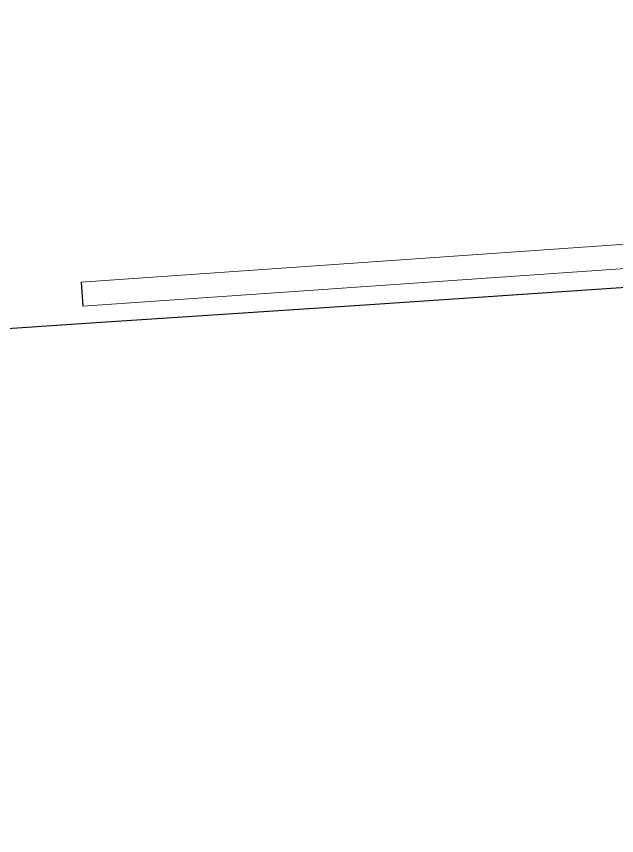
# Model space of a CAD drawing. Header units: millimetres. Extents: x 1587714 to 3094800, y -694377 to -413614.
# Drawn here: x 2254380 to 2254800, y -550207 to -549633 of the extents above; entities that cross this region are included whole.
import ezdxf

# ---------------------------------------------------------------- set-up
doc = ezdxf.new("R2010")
doc.units = ezdxf.units.MM

# ---------------------------------------------------------------- blocks, each defined once
blk = doc.blocks.new('poste RT1 vista lateral')
at = {"color": 7, "linetype": 'Continuous', "lineweight": 15}
for p, q in [((-1568.5252, 8953.9502), (-1962.7506, 8926.3832)), ((-1961.5647, 8909.4241), (-1578.2917, 8936.2252))]:
    blk.add_line(p, q, dxfattribs=at)
blk.add_line((-1962.7506, 8926.3832), (-1961.5647, 8909.4241))

msp = doc.modelspace()

# ---------------------------------------------------------------- linework, layer by layer
at = {"color": 4}
msp.add_arc((2234764.5004, -211499.4674), 338618.7241, 265.19288608, 273.661235159, dxfattribs=at)
at = {"color": 5}
msp.add_arc((2227885.3469, -149696.4433), 401031.0256, 266.927135612, 274.075330051, dxfattribs=at)

# ---------------------------------------------------------------- block references
msp.add_blockref('poste RT1 vista lateral', (2256387.7201, -558745.6049))

doc.saveas('drawing.dxf')
